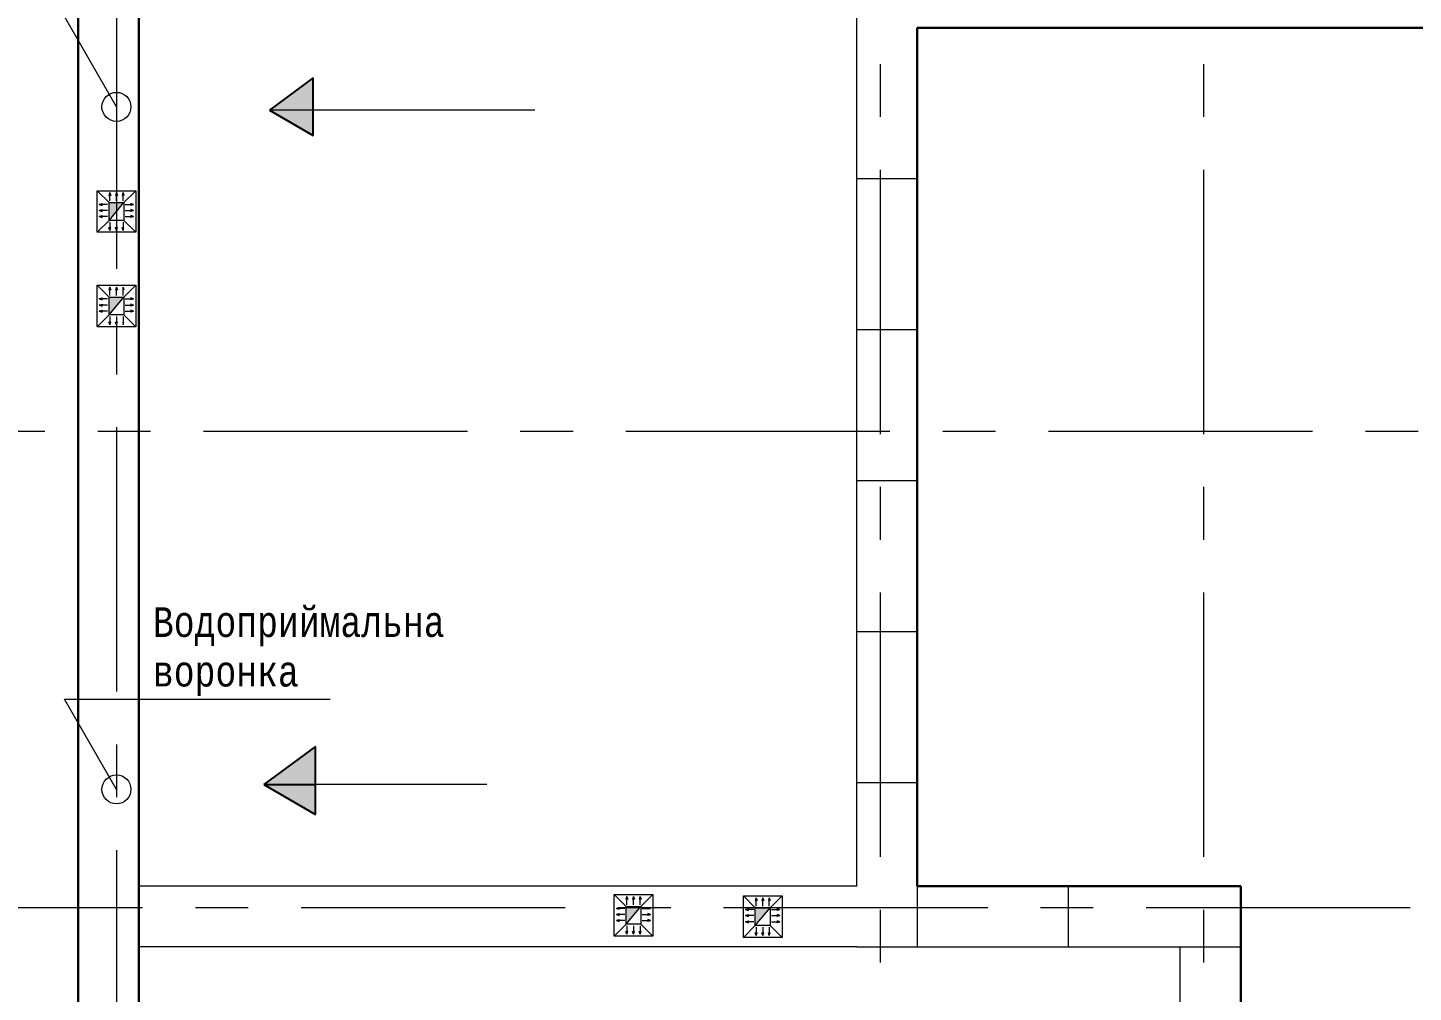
# Model space of a CAD drawing. Header units: millimetres. Extents: x -689206 to 4969298, y -1019800 to 703299.
# Drawn here: x 383234 to 394894, y -355709 to -347597 of the extents above; entities that cross this region are included whole.
import ezdxf

# ---------------------------------------------------------------- set-up
doc = ezdxf.new("R2010")
doc.units = ezdxf.units.MM
doc.linetypes.add('осеваяX2', pattern=[101.6, 63.5, -12.7, 12.7, -12.7])
doc.layers.add('кровля', color=211, linetype='Continuous')
doc.layers.add('четотам', color=7, linetype='Continuous')
for name, color, linetype, lineweight in [('несущие', 7, 'Continuous', 30), ('РАЗМЕРЫ', 7, 'Continuous', 9), ('стены', 7, 'Continuous', 20)]:
    doc.layers.add(name, color=color, linetype=linetype, lineweight=lineweight)
doc.styles.add('Аннотативный', font='isocteur.ttf', dxfattribs={"width": 0.7, "height": 250})

msp = doc.modelspace()

# ---------------------------------------------------------------- hatches: boundary and pattern name
at = {"layer": 'кровля', "lineweight": 5, "true_color": 0x000000}
h = msp.add_hatch(color=18, dxfattribs=at)
h.dxf.hatch_style = 1
h.paths.add_polyline_path([(383925.2, -349007), (383933.3, -349007), (383925.2, -348983.4)])
h.paths.add_polyline_path([(383917, -349007), (383925.2, -349007), (383925.2, -348983.4)])
h = msp.add_hatch(color=18, dxfattribs=at)
h.dxf.hatch_style = 1
h.paths.add_polyline_path([(383980.5, -349007), (383988.6, -349007), (383980.5, -348983.4)])
h.paths.add_polyline_path([(383972.3, -349007), (383980.5, -349007), (383980.5, -348983.4)])
h = msp.add_hatch(color=18, dxfattribs=at)
h.dxf.hatch_style = 1
h.paths.add_polyline_path([(384035.8, -348983.4), (384027.6, -349007), (384035.8, -349007)])
h.paths.add_polyline_path([(384035.8, -348983.4), (384035.8, -349007), (384043.9, -349007)])
h = msp.add_hatch(color=18, dxfattribs=at)
h.dxf.hatch_style = 1
h.paths.add_polyline_path([(383836.5, -349082.8), (383860.1, -349090.9), (383860.1, -349082.8)])
h.paths.add_polyline_path([(383836.5, -349082.8), (383860.1, -349082.8), (383860.1, -349074.6)])
h = msp.add_hatch(color=18, dxfattribs=at)
h.dxf.hatch_style = 1
h.paths.add_polyline_path([(384100.8, -349082.8), (384100.8, -349090.9), (384124.4, -349082.8)])
h.paths.add_polyline_path([(384100.8, -349074.6), (384100.8, -349082.8), (384124.4, -349082.8)])
h = msp.add_hatch(color=18, dxfattribs=at)
h.dxf.hatch_style = 1
h.paths.add_polyline_path([(383836.5, -349134), (383860.1, -349142.2), (383860.1, -349134)])
h.paths.add_polyline_path([(383836.5, -349134), (383860.1, -349134), (383860.1, -349125.9)])
h = msp.add_hatch(color=18, dxfattribs=at)
h.dxf.hatch_style = 1
h.paths.add_polyline_path([(383860.1, -349185.3), (383860.1, -349177.1), (383836.5, -349185.3)])
h.paths.add_polyline_path([(383860.1, -349193.4), (383860.1, -349185.3), (383836.5, -349185.3)])
h = msp.add_hatch(color=18, dxfattribs=at)
h.dxf.hatch_style = 1
h.paths.add_polyline_path([(384100.8, -349134), (384100.8, -349142.2), (384124.4, -349134)])
h.paths.add_polyline_path([(384100.8, -349125.9), (384100.8, -349134), (384124.4, -349134)])
h = msp.add_hatch(color=18, dxfattribs=at)
h.dxf.hatch_style = 1
h.paths.add_polyline_path([(384124.4, -349185.3), (384100.8, -349177.1), (384100.8, -349185.3)])
h.paths.add_polyline_path([(384124.4, -349185.3), (384100.8, -349185.3), (384100.8, -349193.4)])
h = msp.add_hatch(color=18, dxfattribs=at)
h.dxf.hatch_style = 1
h.paths.add_polyline_path([(383933.3, -349277.4), (383925.2, -349277.4), (383925.2, -349301.1)])
h.paths.add_polyline_path([(383925.2, -349277.4), (383917, -349277.4), (383925.2, -349301.1)])
at = {"layer": 'кровля', "lineweight": 15, "true_color": 0x000000}
h = msp.add_hatch(color=18, dxfattribs=at)
h.dxf.hatch_style = 1
h.paths.add_polyline_path([(383988.6, -349277.4), (383980.5, -349277.4), (383980.5, -349301.1)])
h.paths.add_polyline_path([(383980.5, -349277.4), (383972.3, -349277.4), (383980.5, -349301.1)])
at = {"layer": 'кровля', "lineweight": 5, "true_color": 0x000000}
h = msp.add_hatch(color=18, dxfattribs=at)
h.dxf.hatch_style = 1
h.paths.add_polyline_path([(384035.8, -349277.4), (384027.6, -349277.4), (384035.8, -349301.1)])
h.paths.add_polyline_path([(384043.9, -349277.4), (384035.8, -349277.4), (384035.8, -349301.1)])
h = msp.add_hatch(color=18, dxfattribs=at)
h.dxf.hatch_style = 1
h.paths.add_polyline_path([(383925.2, -349802), (383933.3, -349802), (383925.2, -349778.4)])
h.paths.add_polyline_path([(383917, -349802), (383925.2, -349802), (383925.2, -349778.4)])
h = msp.add_hatch(color=18, dxfattribs=at)
h.dxf.hatch_style = 1
h.paths.add_polyline_path([(383980.5, -349802), (383988.6, -349802), (383980.5, -349778.4)])
h.paths.add_polyline_path([(383972.3, -349802), (383980.5, -349802), (383980.5, -349778.4)])
h = msp.add_hatch(color=18, dxfattribs=at)
h.dxf.hatch_style = 1
h.paths.add_polyline_path([(384035.8, -349778.4), (384027.6, -349802), (384035.8, -349802)])
h.paths.add_polyline_path([(384035.8, -349778.4), (384035.8, -349802), (384043.9, -349802)])
h = msp.add_hatch(color=18, dxfattribs=at)
h.dxf.hatch_style = 1
h.paths.add_polyline_path([(383836.5, -349877.8), (383860.1, -349885.9), (383860.1, -349877.8)])
h.paths.add_polyline_path([(383836.5, -349877.8), (383860.1, -349877.8), (383860.1, -349869.6)])
h = msp.add_hatch(color=18, dxfattribs=at)
h.dxf.hatch_style = 1
h.paths.add_polyline_path([(383836.5, -349929), (383860.1, -349937.2), (383860.1, -349929)])
h.paths.add_polyline_path([(383836.5, -349929), (383860.1, -349929), (383860.1, -349920.9)])
h = msp.add_hatch(color=18, dxfattribs=at)
h.dxf.hatch_style = 1
h.paths.add_polyline_path([(384100.8, -349877.8), (384100.8, -349885.9), (384124.4, -349877.8)])
h.paths.add_polyline_path([(384100.8, -349869.6), (384100.8, -349877.8), (384124.4, -349877.8)])
h = msp.add_hatch(color=18, dxfattribs=at)
h.dxf.hatch_style = 1
h.paths.add_polyline_path([(384100.8, -349929), (384100.8, -349937.2), (384124.4, -349929)])
h.paths.add_polyline_path([(384100.8, -349920.9), (384100.8, -349929), (384124.4, -349929)])
h = msp.add_hatch(color=18, dxfattribs=at)
h.dxf.hatch_style = 1
h.paths.add_polyline_path([(383860.1, -349980.3), (383860.1, -349972.1), (383836.5, -349980.3)])
h.paths.add_polyline_path([(383860.1, -349988.4), (383860.1, -349980.3), (383836.5, -349980.3)])
h = msp.add_hatch(color=18, dxfattribs=at)
h.dxf.hatch_style = 1
h.paths.add_polyline_path([(384124.4, -349980.3), (384100.8, -349972.1), (384100.8, -349980.3)])
h.paths.add_polyline_path([(384124.4, -349980.3), (384100.8, -349980.3), (384100.8, -349988.4)])
h = msp.add_hatch(color=18, dxfattribs=at)
h.dxf.hatch_style = 1
h.paths.add_polyline_path([(383933.3, -350072.4), (383925.2, -350072.4), (383925.2, -350096.1)])
h.paths.add_polyline_path([(383925.2, -350072.4), (383917, -350072.4), (383925.2, -350096.1)])
at = {"layer": 'кровля', "lineweight": 15, "true_color": 0x000000}
h = msp.add_hatch(color=18, dxfattribs=at)
h.dxf.hatch_style = 1
h.paths.add_polyline_path([(383988.6, -350072.4), (383980.5, -350072.4), (383980.5, -350096.1)])
h.paths.add_polyline_path([(383980.5, -350072.4), (383972.3, -350072.4), (383980.5, -350096.1)])
at = {"layer": 'кровля', "lineweight": 5, "true_color": 0x000000}
h = msp.add_hatch(color=18, dxfattribs=at)
h.dxf.hatch_style = 1
h.paths.add_polyline_path([(384035.8, -350072.4), (384027.6, -350072.4), (384035.8, -350096.1)])
h.paths.add_polyline_path([(384043.9, -350072.4), (384035.8, -350072.4), (384035.8, -350096.1)])
h = msp.add_hatch(color=18, dxfattribs=at)
h.dxf.hatch_style = 1
h.paths.add_polyline_path([(388276.6, -354927), (388284.8, -354927), (388276.6, -354903.4)])
h.paths.add_polyline_path([(388268.5, -354927), (388276.6, -354927), (388276.6, -354903.4)])
h = msp.add_hatch(color=18, dxfattribs=at)
h.dxf.hatch_style = 1
h.paths.add_polyline_path([(388331.9, -354927), (388340, -354927), (388331.9, -354903.4)])
h.paths.add_polyline_path([(388323.8, -354927), (388331.9, -354927), (388331.9, -354903.4)])
h = msp.add_hatch(color=18, dxfattribs=at)
h.dxf.hatch_style = 1
h.paths.add_polyline_path([(388387.2, -354903.4), (388379.1, -354927), (388387.2, -354927)])
h.paths.add_polyline_path([(388387.2, -354903.4), (388387.2, -354927), (388395.3, -354927)])
h = msp.add_hatch(color=18, dxfattribs=at)
h.dxf.hatch_style = 1
h.paths.add_polyline_path([(389364.1, -354937), (389372.3, -354937), (389364.1, -354913.4)])
h.paths.add_polyline_path([(389356, -354937), (389364.1, -354937), (389364.1, -354913.4)])
h = msp.add_hatch(color=18, dxfattribs=at)
h.dxf.hatch_style = 1
h.paths.add_polyline_path([(389419.4, -354937), (389427.5, -354937), (389419.4, -354913.4)])
h.paths.add_polyline_path([(389411.3, -354937), (389419.4, -354937), (389419.4, -354913.4)])
h = msp.add_hatch(color=18, dxfattribs=at)
h.dxf.hatch_style = 1
h.paths.add_polyline_path([(389474.7, -354913.4), (389466.6, -354937), (389474.7, -354937)])
h.paths.add_polyline_path([(389474.7, -354913.4), (389474.7, -354937), (389482.8, -354937)])
h = msp.add_hatch(color=18, dxfattribs=at)
h.dxf.hatch_style = 1
h.paths.add_polyline_path([(388187.9, -355002.8), (388211.6, -355010.9), (388211.6, -355002.8)])
h.paths.add_polyline_path([(388187.9, -355002.8), (388211.6, -355002.8), (388211.6, -354994.6)])
h = msp.add_hatch(color=18, dxfattribs=at)
h.dxf.hatch_style = 1
h.paths.add_polyline_path([(388187.9, -355054), (388211.6, -355062.2), (388211.6, -355054)])
h.paths.add_polyline_path([(388187.9, -355054), (388211.6, -355054), (388211.6, -355045.9)])
h = msp.add_hatch(color=18, dxfattribs=at)
h.dxf.hatch_style = 1
h.paths.add_polyline_path([(388452.2, -355002.8), (388452.2, -355010.9), (388475.9, -355002.8)])
h.paths.add_polyline_path([(388452.2, -354994.6), (388452.2, -355002.8), (388475.9, -355002.8)])
h = msp.add_hatch(color=18, dxfattribs=at)
h.dxf.hatch_style = 1
h.paths.add_polyline_path([(388452.2, -355054), (388452.2, -355062.2), (388475.9, -355054)])
h.paths.add_polyline_path([(388452.2, -355045.9), (388452.2, -355054), (388475.9, -355054)])
h = msp.add_hatch(color=18, dxfattribs=at)
h.dxf.hatch_style = 1
h.paths.add_polyline_path([(389275.4, -355012.8), (389299.1, -355020.9), (389299.1, -355012.8)])
h.paths.add_polyline_path([(389275.4, -355012.8), (389299.1, -355012.8), (389299.1, -355004.6)])
h = msp.add_hatch(color=18, dxfattribs=at)
h.dxf.hatch_style = 1
h.paths.add_polyline_path([(389275.4, -355064), (389299.1, -355072.2), (389299.1, -355064)])
h.paths.add_polyline_path([(389275.4, -355064), (389299.1, -355064), (389299.1, -355055.9)])
h = msp.add_hatch(color=18, dxfattribs=at)
h.dxf.hatch_style = 1
h.paths.add_polyline_path([(389539.7, -355012.8), (389539.7, -355020.9), (389563.4, -355012.8)])
h.paths.add_polyline_path([(389539.7, -355004.6), (389539.7, -355012.8), (389563.4, -355012.8)])
h = msp.add_hatch(color=18, dxfattribs=at)
h.dxf.hatch_style = 1
h.paths.add_polyline_path([(389539.7, -355064), (389539.7, -355072.2), (389563.4, -355064)])
h.paths.add_polyline_path([(389539.7, -355055.9), (389539.7, -355064), (389563.4, -355064)])
h = msp.add_hatch(color=18, dxfattribs=at)
h.dxf.hatch_style = 1
h.paths.add_polyline_path([(388211.6, -355105.3), (388211.6, -355097.1), (388187.9, -355105.3)])
h.paths.add_polyline_path([(388211.6, -355113.4), (388211.6, -355105.3), (388187.9, -355105.3)])
h = msp.add_hatch(color=18, dxfattribs=at)
h.dxf.hatch_style = 1
h.paths.add_polyline_path([(388475.9, -355105.3), (388452.2, -355097.1), (388452.2, -355105.3)])
h.paths.add_polyline_path([(388475.9, -355105.3), (388452.2, -355105.3), (388452.2, -355113.4)])
h = msp.add_hatch(color=18, dxfattribs=at)
h.dxf.hatch_style = 1
h.paths.add_polyline_path([(389299.1, -355115.3), (389299.1, -355107.1), (389275.4, -355115.3)])
h.paths.add_polyline_path([(389299.1, -355123.4), (389299.1, -355115.3), (389275.4, -355115.3)])
h = msp.add_hatch(color=18, dxfattribs=at)
h.dxf.hatch_style = 1
h.paths.add_polyline_path([(389563.4, -355115.3), (389539.7, -355107.1), (389539.7, -355115.3)])
h.paths.add_polyline_path([(389563.4, -355115.3), (389539.7, -355115.3), (389539.7, -355123.4)])
h = msp.add_hatch(color=18, dxfattribs=at)
h.dxf.hatch_style = 1
h.paths.add_polyline_path([(388276.6, -355221.1), (388284.8, -355197.4), (388276.6, -355197.4)])
h.paths.add_polyline_path([(388276.6, -355221.1), (388276.6, -355197.4), (388268.5, -355197.4)])
h = msp.add_hatch(color=18, dxfattribs=at)
h.dxf.hatch_style = 1
h.paths.add_polyline_path([(388331.9, -355221.1), (388340, -355197.4), (388331.9, -355197.4)])
h.paths.add_polyline_path([(388331.9, -355221.1), (388331.9, -355197.4), (388323.8, -355197.4)])
h = msp.add_hatch(color=18, dxfattribs=at)
h.dxf.hatch_style = 1
h.paths.add_polyline_path([(388387.2, -355197.4), (388379.1, -355197.4), (388387.2, -355221.1)])
h.paths.add_polyline_path([(388395.3, -355197.4), (388387.2, -355197.4), (388387.2, -355221.1)])
h = msp.add_hatch(color=18, dxfattribs=at)
h.dxf.hatch_style = 1
h.paths.add_polyline_path([(389372.3, -355207.4), (389364.1, -355207.4), (389364.1, -355231.1)])
h.paths.add_polyline_path([(389364.1, -355207.4), (389356, -355207.4), (389364.1, -355231.1)])
h = msp.add_hatch(color=18, dxfattribs=at)
h.dxf.hatch_style = 1
h.paths.add_polyline_path([(389427.5, -355207.4), (389419.4, -355207.4), (389419.4, -355231.1)])
h.paths.add_polyline_path([(389419.4, -355207.4), (389411.3, -355207.4), (389419.4, -355231.1)])
h = msp.add_hatch(color=18, dxfattribs=at)
h.dxf.hatch_style = 1
h.paths.add_polyline_path([(389474.7, -355207.4), (389466.6, -355207.4), (389474.7, -355231.1)])
h.paths.add_polyline_path([(389482.8, -355207.4), (389474.7, -355207.4), (389474.7, -355231.1)])
at = {"layer": 'РАЗМЕРЫ', "lineweight": 20, "ltscale": 150}
h = msp.add_hatch(color=256, dxfattribs=at)
h.dxf.hatch_style = 1
h.paths.add_polyline_path([(385657, -353640.4), (385220.9, -353962.6), (385657, -353962.6)])
h.paths.add_polyline_path([(385657, -353962.6), (385220.9, -353962.6), (385657, -354214.4)])
h.paths.add_polyline_path([(382621.3, -353880.8), (382621.3, -354056.4), (382925.3, -354056.4)])
h.paths.add_polyline_path([(382925.3, -354056.4), (382621.3, -354056.4), (382621.3, -354321.2)])
h.paths.add_polyline_path([(382309.6, -347969.8), (382309.6, -348246.1), (382788.2, -348246.1)])
h.paths.add_polyline_path([(382788.2, -348246.1), (382309.6, -348246.1), (382309.6, -348481.5)])
h.paths.add_polyline_path([(385636.1, -348019.1), (385267.7, -348290.9), (385636.1, -348290.9)])
h.paths.add_polyline_path([(385636.1, -348290.9), (385267.7, -348290.9), (385636.1, -348503.6)])
at = {"layer": 'РАЗМЕРЫ', "lineweight": 5, "ltscale": 150}
h = msp.add_hatch(color=256, dxfattribs=at)
h.dxf.hatch_style = 1
h.paths.add_polyline_path([(384043, -349067.2), (383918, -349067.2), (383918, -349217.2)])
h = msp.add_hatch(color=256, dxfattribs=at)
h.dxf.hatch_style = 1
h.paths.add_polyline_path([(384043, -349862.2), (383918, -349862.2), (383918, -350012.2)])
h = msp.add_hatch(color=256, dxfattribs=at)
h.dxf.hatch_style = 1
h.paths.add_polyline_path([(388394.4, -354987.2), (388269.4, -354987.2), (388269.4, -355137.2)])
h = msp.add_hatch(color=256, dxfattribs=at)
h.dxf.hatch_style = 1
h.paths.add_polyline_path([(389481.9, -354997.2), (389356.9, -354997.2), (389356.9, -355147.2)])

# ---------------------------------------------------------------- linework, layer by layer
at = {"layer": 'кровля', "color": 18, "lineweight": 5, "true_color": 0x000000}
for p, q in [((383918, -349067.2), (383818, -348967.2)), ((383925.2, -348983.4), (383917, -349007)), ((383925.2, -349053.4), (383925.2, -348983.4)), ((383925.2, -348983.4), (383933.3, -349007)), ((383980.5, -348983.4), (383988.6, -349007)), ((384035.8, -348983.4), (384027.6, -349007)), ((384035.8, -349053.4), (384035.8, -348983.4)), ((384035.8, -348983.4), (384043.9, -349007)), ((384043, -349067.2), (384143, -348967.2)), ((383836.5, -349082.8), (383860.1, -349074.6)), ((383906.5, -349082.8), (383836.5, -349082.8)), ((383836.5, -349082.8), (383860.1, -349090.9)), ((383860.1, -349074.6), (383860.1, -349082.8)), ((383860.1, -349090.9), (383860.1, -349082.8)), ((383917, -349007), (383925.2, -349007)), ((383933.3, -349007), (383925.2, -349007)), ((383988.6, -349007), (383980.5, -349007)), ((384027.6, -349007), (384035.8, -349007)), ((384043.9, -349007), (384035.8, -349007)), ((384054.4, -349082.8), (384124.4, -349082.8)), ((384124.4, -349082.8), (384100.8, -349074.6)), ((384100.8, -349074.6), (384100.8, -349082.8)), ((384124.4, -349082.8), (384100.8, -349090.9)), ((384100.8, -349090.9), (384100.8, -349082.8)), ((383918, -349217.2), (383818, -349317.2)), ((383836.5, -349134), (383860.1, -349125.9)), ((383906.5, -349134), (383836.5, -349134)), ((383836.5, -349134), (383860.1, -349142.2)), ((383836.5, -349185.3), (383860.1, -349177.1)), ((383906.5, -349185.3), (383836.5, -349185.3)), ((383836.5, -349185.3), (383860.1, -349193.4)), ((383860.1, -349125.9), (383860.1, -349134)), ((383860.1, -349142.2), (383860.1, -349134)), ((383860.1, -349177.1), (383860.1, -349185.3)), ((383860.1, -349193.4), (383860.1, -349185.3)), ((383925.2, -349231.1), (383925.2, -349301.1)), ((384035.8, -349231.1), (384035.8, -349301.1)), ((384043, -349217.2), (384143, -349317.2)), ((384054.4, -349134), (384124.4, -349134)), ((384054.4, -349185.3), (384124.4, -349185.3)), ((384124.4, -349134), (384100.8, -349125.9)), ((384100.8, -349125.9), (384100.8, -349134)), ((384124.4, -349134), (384100.8, -349142.2)), ((384100.8, -349142.2), (384100.8, -349134)), ((384124.4, -349185.3), (384100.8, -349177.1)), ((384100.8, -349177.1), (384100.8, -349185.3)), ((384124.4, -349185.3), (384100.8, -349193.4)), ((384100.8, -349193.4), (384100.8, -349185.3)), ((383925.2, -349301.1), (383917, -349277.4)), ((383917, -349277.4), (383925.2, -349277.4)), ((383925.2, -349301.1), (383933.3, -349277.4)), ((383933.3, -349277.4), (383925.2, -349277.4)), ((384035.8, -349301.1), (384027.6, -349277.4)), ((384027.6, -349277.4), (384035.8, -349277.4)), ((384035.8, -349301.1), (384043.9, -349277.4)), ((384043.9, -349277.4), (384035.8, -349277.4)), ((383918, -349862.2), (383818, -349762.2)), ((383925.2, -349778.4), (383917, -349802)), ((383917, -349802), (383925.2, -349802)), ((383925.2, -349848.4), (383925.2, -349778.4)), ((383925.2, -349778.4), (383933.3, -349802)), ((383933.3, -349802), (383925.2, -349802)), ((383980.5, -349778.4), (383988.6, -349802)), ((383988.6, -349802), (383980.5, -349802)), ((384035.8, -349848.4), (384035.8, -349778.4)), ((384035.8, -349778.4), (384043.9, -349802)), ((384043.9, -349802), (384035.8, -349802)), ((384043, -349862.2), (384143, -349762.2)), ((383836.5, -349877.8), (383860.1, -349869.6)), ((383906.5, -349877.8), (383836.5, -349877.8)), ((383836.5, -349877.8), (383860.1, -349885.9)), ((383836.5, -349929), (383860.1, -349920.9)), ((383906.5, -349929), (383836.5, -349929)), ((383836.5, -349929), (383860.1, -349937.2)), ((383860.1, -349869.6), (383860.1, -349877.8)), ((383860.1, -349885.9), (383860.1, -349877.8)), ((383860.1, -349920.9), (383860.1, -349929)), ((383860.1, -349937.2), (383860.1, -349929)), ((384054.4, -349877.8), (384124.4, -349877.8)), ((384054.4, -349929), (384124.4, -349929)), ((384124.4, -349877.8), (384100.8, -349869.6)), ((384100.8, -349869.6), (384100.8, -349877.8)), ((384124.4, -349877.8), (384100.8, -349885.9)), ((384100.8, -349885.9), (384100.8, -349877.8)), ((384124.4, -349929), (384100.8, -349920.9)), ((384100.8, -349920.9), (384100.8, -349929)), ((384124.4, -349929), (384100.8, -349937.2)), ((384100.8, -349937.2), (384100.8, -349929)), ((383918, -350012.2), (383818, -350112.2)), ((383836.5, -349980.3), (383860.1, -349972.1)), ((383906.5, -349980.3), (383836.5, -349980.3)), ((383836.5, -349980.3), (383860.1, -349988.4)), ((383860.1, -349972.1), (383860.1, -349980.3)), ((383860.1, -349988.4), (383860.1, -349980.3)), ((383925.2, -350026.1), (383925.2, -350096.1)), ((384035.8, -350026.1), (384035.8, -350096.1)), ((384043, -350012.2), (384143, -350112.2)), ((384054.4, -349980.3), (384124.4, -349980.3)), ((384124.4, -349980.3), (384100.8, -349972.1)), ((384100.8, -349972.1), (384100.8, -349980.3)), ((384124.4, -349980.3), (384100.8, -349988.4)), ((384100.8, -349988.4), (384100.8, -349980.3)), ((383925.2, -350096.1), (383917, -350072.4)), ((383917, -350072.4), (383925.2, -350072.4)), ((383925.2, -350096.1), (383933.3, -350072.4)), ((383933.3, -350072.4), (383925.2, -350072.4)), ((384035.8, -350096.1), (384043.9, -350072.4)), ((384043.9, -350072.4), (384035.8, -350072.4)), ((388269.4, -354987.2), (388169.4, -354887.2)), ((388276.6, -354903.4), (388268.5, -354927)), ((388268.5, -354927), (388276.6, -354927)), ((388276.6, -354973.4), (388276.6, -354903.4)), ((388276.6, -354903.4), (388284.8, -354927)), ((388284.8, -354927), (388276.6, -354927)), ((388331.9, -354903.4), (388323.8, -354927)), ((388323.8, -354927), (388331.9, -354927)), ((388331.9, -354973.4), (388331.9, -354903.4)), ((388331.9, -354903.4), (388340, -354927)), ((388340, -354927), (388331.9, -354927)), ((388387.2, -354903.4), (388379.1, -354927)), ((388379.1, -354927), (388387.2, -354927)), ((388387.2, -354973.4), (388387.2, -354903.4)), ((388387.2, -354903.4), (388395.3, -354927)), ((388395.3, -354927), (388387.2, -354927)), ((388394.4, -354987.2), (388494.4, -354887.2)), ((389356.9, -354997.2), (389256.9, -354897.2)), ((389364.1, -354913.4), (389356, -354937)), ((389356, -354937), (389364.1, -354937)), ((389364.1, -354983.4), (389364.1, -354913.4)), ((389364.1, -354913.4), (389372.3, -354937)), ((389372.3, -354937), (389364.1, -354937)), ((389419.4, -354913.4), (389411.3, -354937)), ((389411.3, -354937), (389419.4, -354937)), ((389419.4, -354983.4), (389419.4, -354913.4)), ((389419.4, -354913.4), (389427.5, -354937)), ((389427.5, -354937), (389419.4, -354937)), ((389474.7, -354913.4), (389466.6, -354937)), ((389466.6, -354937), (389474.7, -354937)), ((389474.7, -354983.4), (389474.7, -354913.4)), ((389474.7, -354913.4), (389482.8, -354937)), ((389482.8, -354937), (389474.7, -354937)), ((389481.9, -354997.2), (389581.9, -354897.2)), ((388187.9, -355002.8), (388211.6, -354994.6)), ((388257.9, -355002.8), (388187.9, -355002.8)), ((388187.9, -355002.8), (388211.6, -355010.9)), ((388187.9, -355054), (388211.6, -355045.9)), ((388257.9, -355054), (388187.9, -355054)), ((388187.9, -355054), (388211.6, -355062.2)), ((388211.6, -354994.6), (388211.6, -355002.8)), ((388211.6, -355010.9), (388211.6, -355002.8)), ((388211.6, -355045.9), (388211.6, -355054)), ((388211.6, -355062.2), (388211.6, -355054)), ((388405.9, -355002.8), (388475.9, -355002.8)), ((388405.9, -355054), (388475.9, -355054)), ((388475.9, -355002.8), (388452.2, -354994.6)), ((388452.2, -354994.6), (388452.2, -355002.8)), ((388475.9, -355002.8), (388452.2, -355010.9)), ((388452.2, -355010.9), (388452.2, -355002.8)), ((388475.9, -355054), (388452.2, -355045.9)), ((388452.2, -355045.9), (388452.2, -355054)), ((388475.9, -355054), (388452.2, -355062.2)), ((388452.2, -355062.2), (388452.2, -355054)), ((389275.4, -355012.8), (389299.1, -355004.6)), ((389345.4, -355012.8), (389275.4, -355012.8)), ((389275.4, -355012.8), (389299.1, -355020.9)), ((389275.4, -355064), (389299.1, -355055.9)), ((389299.1, -355004.6), (389299.1, -355012.8)), ((389299.1, -355020.9), (389299.1, -355012.8)), ((389299.1, -355055.9), (389299.1, -355064)), ((389493.4, -355012.8), (389563.4, -355012.8)), ((389563.4, -355012.8), (389539.7, -355004.6)), ((389539.7, -355004.6), (389539.7, -355012.8)), ((389563.4, -355012.8), (389539.7, -355020.9)), ((389539.7, -355020.9), (389539.7, -355012.8)), ((389563.4, -355064), (389539.7, -355055.9)), ((389539.7, -355055.9), (389539.7, -355064)), ((388269.4, -355137.2), (388169.4, -355237.2)), ((388187.9, -355105.3), (388211.6, -355097.1)), ((388257.9, -355105.3), (388187.9, -355105.3)), ((388187.9, -355105.3), (388211.6, -355113.4)), ((388211.6, -355097.1), (388211.6, -355105.3)), ((388211.6, -355113.4), (388211.6, -355105.3)), ((388276.6, -355151.1), (388276.6, -355221.1)), ((388331.9, -355151.1), (388331.9, -355221.1)), ((388387.2, -355151.1), (388387.2, -355221.1)), ((388394.4, -355137.2), (388494.4, -355237.2)), ((388405.9, -355105.3), (388475.9, -355105.3)), ((388475.9, -355105.3), (388452.2, -355097.1)), ((388452.2, -355097.1), (388452.2, -355105.3)), ((388475.9, -355105.3), (388452.2, -355113.4)), ((388452.2, -355113.4), (388452.2, -355105.3)), ((389356.9, -355147.2), (389256.9, -355247.2)), ((389345.4, -355064), (389275.4, -355064)), ((389275.4, -355064), (389299.1, -355072.2)), ((389275.4, -355115.3), (389299.1, -355107.1)), ((389345.4, -355115.3), (389275.4, -355115.3)), ((389275.4, -355115.3), (389299.1, -355123.4)), ((389299.1, -355072.2), (389299.1, -355064)), ((389299.1, -355107.1), (389299.1, -355115.3)), ((389299.1, -355123.4), (389299.1, -355115.3)), ((389364.1, -355161.1), (389364.1, -355231.1)), ((389419.4, -355161.1), (389419.4, -355231.1)), ((389474.7, -355161.1), (389474.7, -355231.1)), ((389481.9, -355147.2), (389581.9, -355247.2)), ((389493.4, -355064), (389563.4, -355064)), ((389493.4, -355115.3), (389563.4, -355115.3)), ((389563.4, -355064), (389539.7, -355072.2)), ((389539.7, -355072.2), (389539.7, -355064)), ((389563.4, -355115.3), (389539.7, -355107.1)), ((389539.7, -355107.1), (389539.7, -355115.3)), ((389563.4, -355115.3), (389539.7, -355123.4)), ((389539.7, -355123.4), (389539.7, -355115.3)), ((388276.6, -355221.1), (388268.5, -355197.4)), ((388268.5, -355197.4), (388276.6, -355197.4)), ((388276.6, -355221.1), (388284.8, -355197.4)), ((388284.8, -355197.4), (388276.6, -355197.4)), ((388331.9, -355221.1), (388323.8, -355197.4)), ((388323.8, -355197.4), (388331.9, -355197.4)), ((388331.9, -355221.1), (388340, -355197.4)), ((388340, -355197.4), (388331.9, -355197.4)), ((388387.2, -355221.1), (388379.1, -355197.4)), ((388379.1, -355197.4), (388387.2, -355197.4)), ((388387.2, -355221.1), (388395.3, -355197.4)), ((388395.3, -355197.4), (388387.2, -355197.4)), ((389364.1, -355231.1), (389356, -355207.4)), ((389356, -355207.4), (389364.1, -355207.4)), ((389364.1, -355231.1), (389372.3, -355207.4)), ((389372.3, -355207.4), (389364.1, -355207.4)), ((389419.4, -355231.1), (389411.3, -355207.4)), ((389411.3, -355207.4), (389419.4, -355207.4)), ((389419.4, -355231.1), (389427.5, -355207.4)), ((389427.5, -355207.4), (389419.4, -355207.4)), ((389474.7, -355231.1), (389466.6, -355207.4)), ((389466.6, -355207.4), (389474.7, -355207.4)), ((389474.7, -355231.1), (389482.8, -355207.4)), ((389482.8, -355207.4), (389474.7, -355207.4))]:
    msp.add_line(p, q, dxfattribs=at)
at = {"layer": 'кровля', "color": 18, "lineweight": 15, "true_color": 0x000000}
for p, q in [((383980.5, -348983.4), (383972.3, -349007)), ((383980.5, -349053.4), (383980.5, -348983.4)), ((383972.3, -349007), (383980.5, -349007)), ((383980.5, -349231.1), (383980.5, -349301.1)), ((383980.5, -349301.1), (383972.3, -349277.4)), ((383972.3, -349277.4), (383980.5, -349277.4)), ((383980.5, -349301.1), (383988.6, -349277.4)), ((383988.6, -349277.4), (383980.5, -349277.4)), ((383980.5, -349778.4), (383972.3, -349802)), ((383972.3, -349802), (383980.5, -349802)), ((383980.5, -349848.4), (383980.5, -349778.4)), ((383980.5, -350026.1), (383980.5, -350096.1)), ((383980.5, -350096.1), (383972.3, -350072.4)), ((383972.3, -350072.4), (383980.5, -350072.4)), ((383980.5, -350096.1), (383988.6, -350072.4)), ((383988.6, -350072.4), (383980.5, -350072.4))]:
    msp.add_line(p, q, dxfattribs=at)
at = {"layer": 'кровля', "color": 18, "lineweight": 5, "true_color": 0x000000}
for points in [[(383818, -348967.2), (384143, -348967.2), (384143, -349317.2), (383818, -349317.2)], [(383918, -349067.2), (384043, -349067.2), (384043, -349217.2), (383918, -349217.2)], [(383818, -349762.2), (384143, -349762.2), (384143, -350112.2), (383818, -350112.2)], [(383918, -349862.2), (384043, -349862.2), (384043, -350012.2), (383918, -350012.2)], [(388169.4, -354887.2), (388494.4, -354887.2), (388494.4, -355237.2), (388169.4, -355237.2)], [(389256.9, -354897.2), (389581.9, -354897.2), (389581.9, -355247.2), (389256.9, -355247.2)], [(388269.4, -354987.2), (388394.4, -354987.2), (388394.4, -355137.2), (388269.4, -355137.2)], [(389356.9, -354997.2), (389481.9, -354997.2), (389481.9, -355147.2), (389356.9, -355147.2)]]:
    msp.add_lwpolyline(points, close=True, dxfattribs=at)
at = {"layer": 'несущие', "lineweight": 30}
for p, q in [((383659.6, -343766.4), (383659.6, -358443.9)), ((384169.5, -343769.5), (384169.5, -354816.7)), ((384169.5, -354816.7), (384169.5, -358443.9))]:
    msp.add_line(p, q, dxfattribs=at)
at = {"layer": 'несущие', "lineweight": 13}
for p, q in [((390210.4, -354816.7), (384169.5, -354816.7)), ((390210.4, -355326.7), (384169.4, -355326.7))]:
    msp.add_line(p, q, dxfattribs=at)
at = {"layer": 'РАЗМЕРЫ', "linetype": 'осеваяX2', "lineweight": 5, "ltscale": 35}
for p, q in [((390410.4, -379462.3), (390410.4, -329621)), ((393132.8, -379462.3), (393132.8, -329621)), ((401980.5, -354998), (334927.8, -354998))]:
    msp.add_line(p, q, dxfattribs=at)
at = {"layer": 'РАЗМЕРЫ', "lineweight": 9, "ltscale": 150}
for p, q in [((383980.5, -348262.2), (383542.3, -347503.3)), ((387502.4, -348290.9), (385267.7, -348290.9)), ((390720.4, -348866.7), (390210.4, -348866.7)), ((390720.4, -350136.7), (390210.4, -350136.7)), ((390720.4, -351406.7), (390210.4, -351406.7)), ((390720.4, -352676.7), (390210.4, -352676.7)), ((383980.5, -354002.2), (383542.3, -353243.3)), ((383542.3, -353243.3), (385779.4, -353243.3)), ((387098, -353962.6), (385220.9, -353962.6)), ((390720.4, -353946.7), (390210.4, -353946.7)), ((390720.4, -353946.7), (390720.4, -355326.7)), ((391990.4, -354816.7), (391990.4, -355326.7)), ((392932.5, -355326.7), (393442.5, -355326.7))]:
    msp.add_line(p, q, dxfattribs=at)
at = {"layer": 'РАЗМЕРЫ', "lineweight": 25, "ltscale": 150}
for p, q in [((385636.1, -348019.1), (385267.7, -348290.9)), ((385636.1, -348503.6), (385636.1, -348019.1)), ((385267.7, -348290.9), (385636.1, -348503.6)), ((385657, -353640.4), (385220.9, -353962.6)), ((385657, -353962.6), (385657, -353640.4)), ((385220.9, -353962.6), (385657, -353962.6)), ((385220.9, -353962.6), (385657, -354214.4)), ((385657, -354214.4), (385657, -353962.6))]:
    msp.add_line(p, q, dxfattribs=at)
at = {"layer": 'РАЗМЕРЫ', "lineweight": 9, "ltscale": 150}
for centre in [(383980.5, -348262.2), (383980.5, -354002.2)]:
    msp.add_circle(centre, 122, dxfattribs=at)
at = {"layer": 'стены', "linetype": 'осеваяX2', "lineweight": 5, "ltscale": 35}
for p, q in [((383980.5, -329621), (383980.5, -379462.3)), ((334927.8, -350990), (401980.5, -350990))]:
    msp.add_line(p, q, dxfattribs=at)
at = {"layer": 'стены', "lineweight": 13}
for p, q in [((390210.4, -354816.7), (390210.4, -347086.7)), ((390210.4, -355326.7), (392932.5, -355326.7)), ((392932.5, -362990), (392932.5, -355326.7))]:
    msp.add_line(p, q, dxfattribs=at)
at = {"layer": 'стены', "lineweight": 30}
for p, q in [((390720.4, -347596.7), (393442.5, -347596.7)), ((390720.4, -347596.7), (390720.4, -354816.7)), ((393442.5, -347596.7), (396161.6, -347596.7)), ((390720.4, -354816.7), (393442.5, -354816.7)), ((393442.5, -354816.7), (393442.5, -363500))]:
    msp.add_line(p, q, dxfattribs=at)
at = {"layer": 'четотам', "color": 18, "lineweight": 5, "true_color": 0x000000}
for points in [[(383918, -349217.2), (383918, -349067.2), (384043, -349067.2), (384043, -349217.2), (383918, -349217.2), (384043, -349067.2)], [(383918, -349217.2), (383918, -349067.2), (384043, -349067.2), (384043, -349217.2), (383918, -349217.2), (384043, -349067.2)], [(383918, -350012.2), (383918, -349862.2), (384043, -349862.2), (384043, -350012.2), (383918, -350012.2), (384043, -349862.2)], [(383918, -350012.2), (383918, -349862.2), (384043, -349862.2), (384043, -350012.2), (383918, -350012.2), (384043, -349862.2)], [(388269.4, -355137.2), (388269.4, -354987.2), (388394.4, -354987.2), (388394.4, -355137.2), (388269.4, -355137.2), (388394.4, -354987.2)], [(388269.4, -355137.2), (388269.4, -354987.2), (388394.4, -354987.2), (388394.4, -355137.2), (388269.4, -355137.2), (388394.4, -354987.2)], [(389356.9, -355147.2), (389356.9, -354997.2), (389481.9, -354997.2), (389481.9, -355147.2), (389356.9, -355147.2), (389481.9, -354997.2)], [(389356.9, -355147.2), (389356.9, -354997.2), (389481.9, -354997.2), (389481.9, -355147.2), (389356.9, -355147.2), (389481.9, -354997.2)]]:
    msp.add_lwpolyline(points, dxfattribs=at)

# ---------------------------------------------------------------- texts
at = {"layer": 'РАЗМЕРЫ', "lineweight": 13, "ltscale": 150, "insert": (384287.4, -352470.3), "char_height": 250, "width": 850, "attachment_point": 1, "style": 'Аннотативный'}
msp.add_mtext('Водоприймальна воронка', dxfattribs=at)

doc.saveas('drawing.dxf')
